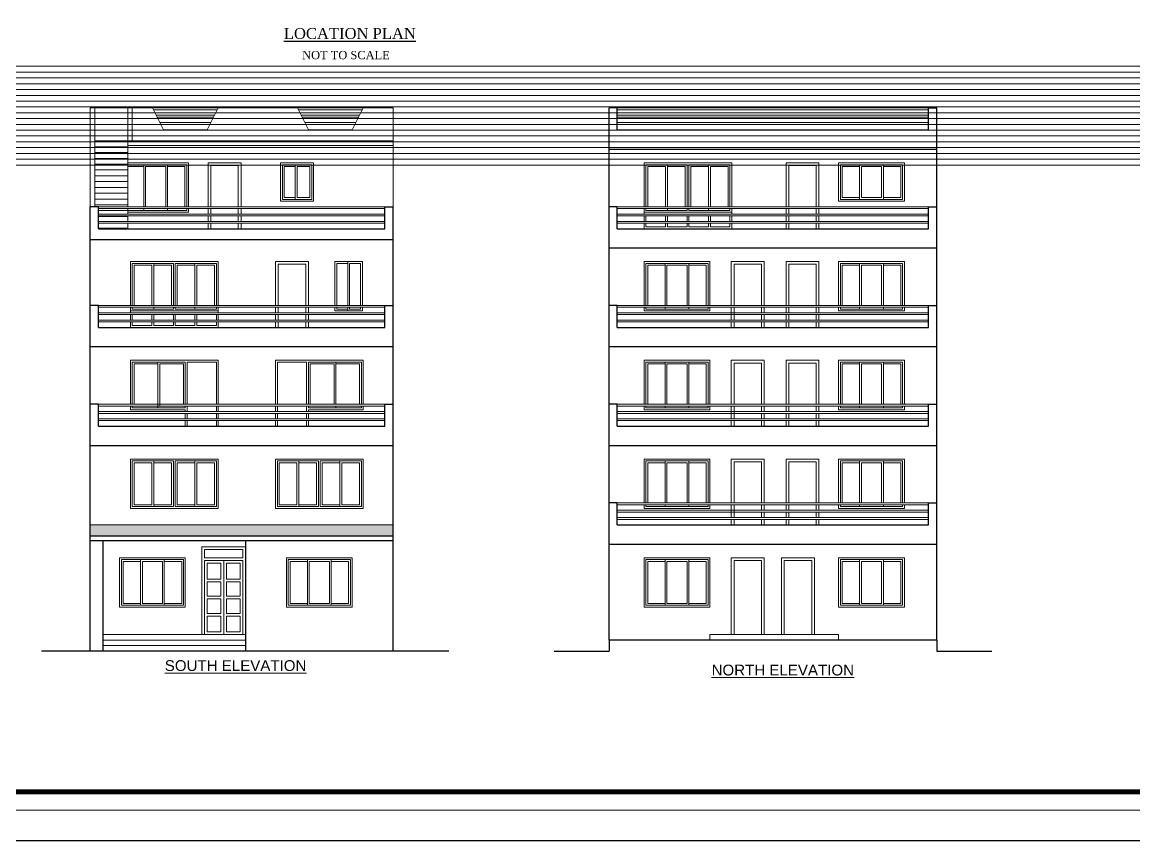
# Model space of a CAD drawing. Header units: inches. Extents: x 94382 to 101671, y 6219 to 10323.
# Drawn here: x 95262 to 96478, y 8182 to 9077 of the extents above; entities that cross this region are included whole.
import ezdxf

# ---------------------------------------------------------------- set-up
doc = ezdxf.new("R2010")
doc.units = ezdxf.units.IN
doc.header["$MEASUREMENT"] = 0
doc.layers.add('A-Hatch', color=7, linetype='Continuous')
for name, color, linetype, lineweight in [('Annotate-Bold.w', 4, 'Continuous', 18), ('DIM-2', 4, 'Continuous', 20), ('FITTING', 9, 'Continuous', 5), ('FURNT', 31, 'Continuous', 15), ('HACTH', 253, 'Continuous', 5), ('stair', 6, 'Continuous', 5), ('text', 7, 'Continuous', 5), ('wall', 240, 'Continuous', 30), ('wall light', 6, 'Continuous', 18), ('window', 130, 'Continuous', 13)]:
    doc.layers.add(name, color=color, linetype=linetype, lineweight=lineweight)
doc.styles.add('arial 1000', font='arial.ttf')
doc.styles.add('tt', font='stylu.ttf', dxfattribs={"height": 8})

msp = doc.modelspace()

# ---------------------------------------------------------------- hatches: boundary and pattern name
at = {"layer": 'A-Hatch'}
h = msp.add_hatch(dxfattribs=at)
h.set_pattern_fill('AR-RSHKE', color=256, scale=0.5)
h.set_pattern_definition([(0, (-27283.161, 1589.8135), (12.75, 6), [3, -2.5, 3.5, -1.5, 4.5, -2]), (0, (-27280.161, 1590.0635), (12.75, 6), [2.5, -9.5, 2, -3]), (0, (-27274.161, 1589.4385), (12.75, 6), [1.5, -15.5]), (90, (-27283.161, 1589.8135), (-4.25, 6), [5.75, -18.25]), (90, (-27280.161, 1589.8135), (-4.25, 6), [5.625, -18.375]), (90, (-27277.661, 1589.8135), (-4.25, 6), [5.25, -18.75]), (90, (-27274.161, 1589.4385), (-4.25, 6), [5.75, -18.25]), (90, (-27272.661, 1589.4385), (-4.25, 6), [5.75, -18.25]), (90, (-27268.161, 1589.8135), (-4.25, 6), [5.5, -18.5])])
h.paths.add_polyline_path([(95667.5, 8515.6), (95667.5, 8527.6), (95336.2, 8527.6), (95336.2, 8515.6)])

# ---------------------------------------------------------------- linework, layer by layer
at = {"color": 7, "lineweight": 30}
msp.add_lwpolyline([(94382.2, 8182.1), (94382.2, 10322.5), (97592.9, 10322.5), (97592.9, 8182.1)], close=True, dxfattribs=at)
at = {"color": 7, "lineweight": 30, "const_width": 5.35}
msp.add_lwpolyline([(97539.4, 8235.6), (97539.4, 10269), (94542.7, 10269), (94542.7, 8235.6)], close=True, dxfattribs=at)
at = {"layer": 'Annotate-Bold.w'}
for p, q in [((95394.7, 8921.6), (95394.7, 8875.6)), ((95396.7, 8919.6), (95396.7, 8875.6)), ((95418.7, 8919.6), (95418.7, 8875.6)), ((95420.7, 8921.6), (95420.7, 8875.6)), ((95465.2, 8923.6), (95501.2, 8923.6)), ((95465.2, 8923.6), (95465.2, 8875.6)), ((95468.2, 8920.6), (95498.2, 8920.6)), ((95468.2, 8920.6), (95468.2, 8875.6)), ((95498.2, 8920.6), (95498.2, 8875.6)), ((95501.2, 8923.6), (95501.2, 8875.6)), ((95965.7, 8919.6), (95965.7, 8875.6)), ((95967.7, 8921.6), (95967.7, 8875.6)), ((95989.2, 8921.6), (95989.2, 8875.6)), ((95991.2, 8921.6), (95991.2, 8875.6)), ((96012.7, 8921.6), (96012.7, 8875.6)), ((96014.7, 8919.6), (96014.7, 8875.6)), ((96178.1, 8921.6), (96178.1, 8883.6)), ((96180.1, 8919.6), (96180.1, 8885.6)), ((96202.1, 8919.6), (96202.1, 8885.6)), ((96204.1, 8921.6), (96204.1, 8883.6)), ((95394.7, 8873.6), (95394.7, 8871.6)), ((95420.7, 8873.6), (95420.7, 8871.6)), ((95465.2, 8873.6), (95465.2, 8867.6)), ((95468.2, 8873.6), (95468.2, 8867.6)), ((95498.2, 8873.6), (95498.2, 8867.6)), ((95501.2, 8873.6), (95501.2, 8867.6)), ((95967.7, 8873.6), (95967.7, 8871.6)), ((95989.2, 8873.6), (95989.2, 8871.6)), ((95991.2, 8873.6), (95991.2, 8871.6)), ((96012.7, 8873.6), (96012.7, 8871.6)), ((95465.2, 8865.6), (95465.2, 8859.6)), ((95465.2, 8857.6), (95465.2, 8851.6)), ((95468.2, 8865.6), (95468.2, 8859.6)), ((95468.2, 8857.6), (95468.2, 8851.6)), ((95498.2, 8865.6), (95498.2, 8859.6)), ((95498.2, 8857.6), (95498.2, 8851.6)), ((95501.2, 8865.6), (95501.2, 8859.6)), ((95501.2, 8857.6), (95501.2, 8851.6)), ((95965.7, 8865.6), (95965.7, 8859.6)), ((95965.7, 8857.6), (95965.7, 8853.6)), ((95967.7, 8865.6), (95967.7, 8859.6)), ((95967.7, 8857.6), (95967.7, 8853.6)), ((95989.2, 8865.6), (95989.2, 8859.6)), ((95989.2, 8857.6), (95989.2, 8853.6)), ((95991.2, 8865.6), (95991.2, 8859.6)), ((95991.2, 8857.6), (95991.2, 8853.6)), ((96012.7, 8865.6), (96012.7, 8859.6)), ((96012.7, 8857.6), (96012.7, 8853.6)), ((96014.7, 8865.6), (96014.7, 8859.6)), ((96014.7, 8857.6), (96014.7, 8853.6)), ((95403.7, 8811.6), (95403.7, 8767.6)), ((95405.7, 8813.6), (95405.7, 8767.6)), ((95427.2, 8813.6), (95427.2, 8767.6)), ((95429.2, 8813.6), (95429.2, 8767.6)), ((95450.7, 8813.6), (95450.7, 8767.6)), ((95452.7, 8811.6), (95452.7, 8767.6)), ((95538.9, 8815.6), (95538.9, 8767.6)), ((95538.9, 8815.6), (95574.9, 8815.6)), ((95541.9, 8812.6), (95541.9, 8767.6)), ((95541.9, 8812.6), (95571.9, 8812.6)), ((95571.9, 8812.6), (95571.9, 8767.6)), ((95574.9, 8815.6), (95574.9, 8767.6)), ((95603.9, 8815.6), (95603.9, 8767.6)), ((95603.9, 8815.6), (95633.9, 8815.6)), ((95605.9, 8813.6), (95605.9, 8767.6)), ((95605.9, 8813.6), (95617.9, 8813.6)), ((95617.9, 8815.6), (95617.9, 8767.6)), ((95619.9, 8813.6), (95631.9, 8813.6)), ((95619.9, 8813.6), (95619.9, 8767.6)), ((95631.9, 8813.6), (95631.9, 8767.6)), ((95633.9, 8815.6), (95633.9, 8767.6)), ((95965.2, 8813.6), (95965.2, 8767.6)), ((95967.2, 8811.6), (95967.2, 8767.6)), ((95989.2, 8811.6), (95989.2, 8767.6)), ((95991.2, 8813.6), (95991.2, 8767.6)), ((96178.1, 8813.6), (96178.1, 8767.6)), ((96180.1, 8811.6), (96180.1, 8767.6)), ((96202.1, 8811.6), (96202.1, 8767.6)), ((96204.1, 8813.6), (96204.1, 8767.6)), ((95403.7, 8757.6), (95403.7, 8751.6)), ((95405.7, 8765.6), (95405.7, 8763.6)), ((95405.7, 8757.6), (95405.7, 8751.6)), ((95427.2, 8765.6), (95427.2, 8763.6)), ((95427.2, 8757.6), (95427.2, 8751.6)), ((95429.2, 8765.6), (95429.2, 8763.6)), ((95429.2, 8757.6), (95429.2, 8751.6)), ((95450.7, 8765.6), (95450.7, 8763.6)), ((95450.7, 8757.6), (95450.7, 8751.6)), ((95452.7, 8757.6), (95452.7, 8751.6)), ((95538.9, 8765.6), (95538.9, 8759.6)), ((95538.9, 8757.6), (95538.9, 8751.6)), ((95541.9, 8765.6), (95541.9, 8759.6)), ((95541.9, 8757.6), (95541.9, 8751.6)), ((95571.9, 8765.6), (95571.9, 8759.6)), ((95571.9, 8757.6), (95571.9, 8751.6)), ((95574.9, 8765.6), (95574.9, 8759.6)), ((95574.9, 8757.6), (95574.9, 8751.6)), ((95603.9, 8765.6), (95603.9, 8761.6)), ((95603.9, 8761.6), (95633.9, 8761.6)), ((95605.9, 8765.6), (95605.9, 8763.6)), ((95605.9, 8763.6), (95617.9, 8763.6)), ((95617.9, 8765.6), (95617.9, 8761.6)), ((95619.9, 8765.6), (95619.9, 8763.6)), ((95619.9, 8763.6), (95631.9, 8763.6)), ((95631.9, 8765.6), (95631.9, 8763.6)), ((95633.9, 8765.6), (95633.9, 8761.6)), ((95965.2, 8765.6), (95965.2, 8763.6)), ((95991.2, 8765.6), (95991.2, 8763.6)), ((96178.1, 8765.6), (96178.1, 8763.6)), ((96204.1, 8765.6), (96204.1, 8763.6)), ((95403.7, 8749.6), (95403.7, 8745.6)), ((95405.7, 8749.6), (95405.7, 8745.6)), ((95427.2, 8749.6), (95427.2, 8745.6)), ((95429.2, 8749.6), (95429.2, 8745.6)), ((95450.7, 8749.6), (95450.7, 8745.6)), ((95452.7, 8749.6), (95452.7, 8745.6)), ((95538.9, 8749.6), (95538.9, 8743.6)), ((95541.9, 8749.6), (95541.9, 8743.6)), ((95571.9, 8749.6), (95571.9, 8743.6)), ((95574.9, 8749.6), (95574.9, 8743.6)), ((95410.2, 8705.6), (95410.2, 8655.6)), ((95412.2, 8703.6), (95412.2, 8657.6)), ((95602.9, 8703.6), (95602.9, 8659.6)), ((95604.9, 8705.6), (95604.9, 8659.6)), ((95965.2, 8705.6), (95965.2, 8659.6)), ((95967.2, 8703.6), (95967.2, 8659.6)), ((95989.2, 8703.6), (95989.2, 8659.6)), ((95991.2, 8705.6), (95991.2, 8659.6)), ((96178.1, 8705.6), (96178.1, 8659.6)), ((96180.1, 8703.6), (96180.1, 8659.6)), ((96202.1, 8703.6), (96202.1, 8659.6)), ((96204.1, 8705.6), (96204.1, 8659.6)), ((95604.9, 8657.6), (95604.9, 8655.6)), ((95965.2, 8657.6), (95965.2, 8655.6)), ((95991.2, 8657.6), (95991.2, 8655.6)), ((96178.1, 8657.6), (96178.1, 8655.6)), ((96204.1, 8657.6), (96204.1, 8655.6)), ((95403.7, 8595.6), (95403.7, 8549.6)), ((95405.7, 8597.6), (95405.7, 8547.6)), ((95427.2, 8597.6), (95427.2, 8547.6)), ((95429.2, 8597.6), (95429.2, 8547.6)), ((95450.7, 8597.6), (95450.7, 8547.6)), ((95452.7, 8595.6), (95452.7, 8549.6)), ((95562.4, 8595.6), (95562.4, 8549.6)), ((95564.4, 8597.6), (95564.4, 8547.6)), ((95585.9, 8597.6), (95585.9, 8547.6)), ((95587.9, 8597.6), (95587.9, 8547.6)), ((95609.4, 8597.6), (95609.4, 8547.6)), ((95611.4, 8595.6), (95611.4, 8549.6)), ((95965.2, 8597.6), (95965.2, 8551.6)), ((95967.2, 8595.6), (95967.2, 8551.6)), ((95989.2, 8595.6), (95989.2, 8551.6)), ((95991.2, 8597.6), (95991.2, 8551.6)), ((96178.1, 8597.6), (96178.1, 8551.6)), ((96180.1, 8595.6), (96180.1, 8551.6)), ((96202.1, 8595.6), (96202.1, 8551.6)), ((96204.1, 8597.6), (96204.1, 8551.6)), ((95965.2, 8549.6), (95965.2, 8547.6)), ((95991.2, 8549.6), (95991.2, 8547.6)), ((96178.1, 8549.6), (96178.1, 8547.6)), ((96204.1, 8549.6), (96204.1, 8547.6)), ((95391.2, 8489.6), (95391.2, 8439.6)), ((95393.2, 8487.6), (95393.2, 8441.6)), ((95415.2, 8487.6), (95415.2, 8441.6)), ((95417.2, 8489.6), (95417.2, 8439.6)), ((95573.8, 8489.6), (95573.8, 8439.6)), ((95575.8, 8487.6), (95575.8, 8441.6)), ((95597.8, 8487.6), (95597.8, 8441.6)), ((95599.8, 8489.6), (95599.8, 8439.6)), ((95965.2, 8489.6), (95965.2, 8439.6)), ((95967.2, 8487.6), (95967.2, 8441.6)), ((95989.2, 8487.6), (95989.2, 8441.6)), ((95991.2, 8489.6), (95991.2, 8439.6)), ((96178.1, 8489.6), (96178.1, 8439.6)), ((96180.1, 8487.6), (96180.1, 8441.6)), ((96202.1, 8487.6), (96202.1, 8441.6)), ((96204.1, 8489.6), (96204.1, 8439.6))]:
    msp.add_line(p, q, dxfattribs=at)
for points in [[(95377.2, 8923.6), (95443.7, 8923.6), (95443.7, 8875.6)], [(95377.2, 8921.6), (95441.7, 8921.6), (95441.7, 8875.6)], [(95377.2, 8919.6), (95394.7, 8919.6)], [(95396.7, 8919.6), (95418.7, 8919.6)], [(95420.7, 8919.6), (95439.7, 8919.6), (95439.7, 8875.6)], [(95560.5, 8885.6), (95548.5, 8885.6), (95548.5, 8919.6), (95560.5, 8919.6)], [(95562.5, 8919.6), (95576.5, 8919.6), (95576.5, 8885.6), (95562.5, 8885.6)], [(95942.2, 8875.6), (95942.2, 8923.6), (96038.2, 8923.6), (96038.2, 8875.6)], [(95944.2, 8875.6), (95944.2, 8921.6), (95989.2, 8921.6)], [(95965.7, 8919.6), (95946.2, 8919.6), (95946.2, 8875.6)], [(95987.2, 8875.6), (95987.2, 8919.6), (95967.7, 8919.6)], [(95991.2, 8921.6), (96036.2, 8921.6), (96036.2, 8875.6)], [(95993.2, 8875.6), (95993.2, 8919.6), (96012.7, 8919.6)], [(96014.7, 8919.6), (96034.2, 8919.6), (96034.2, 8875.6)], [(96178.1, 8885.6), (96159.1, 8885.6), (96159.1, 8919.6), (96178.1, 8919.6)], [(96180.1, 8919.6), (96202.1, 8919.6)], [(96204.1, 8919.6), (96223.1, 8919.6), (96223.1, 8885.6), (96204.1, 8885.6)], [(96202.1, 8885.6), (96180.1, 8885.6)], [(95443.7, 8873.6), (95443.7, 8869.6), (95377.2, 8869.6)], [(95441.7, 8873.6), (95441.7, 8871.6), (95377.2, 8871.6)], [(96038.2, 8873.6), (96038.2, 8869.6), (95942.2, 8869.6), (95942.2, 8873.6)], [(96038.1, 8867.6), (96038.1, 8869.6), (95942.2, 8869.6), (95942.2, 8867.6)], [(95989.2, 8871.6), (95944.2, 8871.6), (95944.2, 8873.6)], [(96036.2, 8873.6), (96036.2, 8871.6), (95991.2, 8871.6)], [(95942.2, 8865.6), (95942.2, 8859.6)], [(95942.2, 8857.6), (95942.2, 8851.6), (96038.1, 8851.6), (96038.1, 8857.6)], [(95944.2, 8865.6), (95944.2, 8859.6)], [(95944.2, 8857.6), (95944.2, 8853.6), (95965.7, 8853.6)], [(96014.7, 8853.6), (96036.1, 8853.6), (96036.1, 8857.6)], [(96036.1, 8859.6), (96036.1, 8865.6)], [(96038.1, 8859.6), (96038.1, 8865.6)], [(95967.7, 8853.6), (95989.2, 8853.6)], [(95991.2, 8853.6), (96012.7, 8853.6)], [(95380.2, 8767.6), (95380.2, 8815.6), (95476.2, 8815.6), (95476.2, 8767.6)], [(95382.2, 8767.6), (95382.2, 8813.6), (95427.2, 8813.6)], [(95403.7, 8811.6), (95384.2, 8811.6), (95384.2, 8767.6)], [(95425.2, 8767.6), (95425.2, 8811.6), (95405.7, 8811.6)], [(95429.2, 8813.6), (95474.2, 8813.6), (95474.2, 8767.6)], [(95431.2, 8767.6), (95431.2, 8811.6), (95450.7, 8811.6)], [(95452.7, 8811.6), (95472.2, 8811.6), (95472.2, 8767.6)], [(95942.2, 8767.6), (95942.2, 8815.6), (96014.2, 8815.6), (96014.2, 8767.6)], [(95944.2, 8767.6), (95944.2, 8813.6), (96012.2, 8813.6), (96012.2, 8767.6)], [(95946.2, 8767.6), (95946.2, 8811.6), (95965.2, 8811.6)], [(95967.2, 8811.6), (95989.2, 8811.6)], [(95991.2, 8811.6), (96010.2, 8811.6), (96010.2, 8767.6)], [(96155.1, 8767.6), (96155.1, 8815.6), (96227.1, 8815.6), (96227.1, 8767.6)], [(96157.1, 8767.6), (96157.1, 8813.6), (96225.1, 8813.6), (96225.1, 8767.6)], [(96159.1, 8767.6), (96159.1, 8811.6), (96178.1, 8811.6)], [(96180.1, 8811.6), (96202.1, 8811.6)], [(96204.1, 8811.6), (96223.1, 8811.6), (96223.1, 8767.6)], [(95476.2, 8765.6), (95476.2, 8761.6), (95380.2, 8761.6), (95380.2, 8765.6)], [(95476.2, 8759.6), (95476.2, 8761.6), (95380.2, 8761.6), (95380.2, 8759.6)], [(95380.2, 8757.6), (95380.2, 8751.6)], [(95427.2, 8763.6), (95382.2, 8763.6), (95382.2, 8765.6)], [(95382.2, 8757.6), (95382.2, 8751.6)], [(95474.2, 8765.6), (95474.2, 8763.6), (95429.2, 8763.6)], [(95474.2, 8751.6), (95474.2, 8757.6)], [(95476.2, 8751.6), (95476.2, 8757.6)], [(96014.2, 8765.6), (96014.2, 8761.6), (95942.2, 8761.6), (95942.2, 8765.6)], [(96012.2, 8765.6), (96012.2, 8763.6), (95944.2, 8763.6), (95944.2, 8765.6)], [(96227.1, 8765.6), (96227.1, 8761.6), (96155.1, 8761.6), (96155.1, 8765.6)], [(96225.1, 8765.6), (96225.1, 8763.6), (96157.1, 8763.6), (96157.1, 8765.6)], [(95380.2, 8749.6), (95380.2, 8743.6), (95476.2, 8743.6), (95476.2, 8749.6)], [(95382.2, 8749.6), (95382.2, 8745.6), (95403.7, 8745.6)], [(95405.7, 8745.6), (95427.2, 8745.6)], [(95429.2, 8745.6), (95450.7, 8745.6)], [(95452.7, 8745.6), (95474.2, 8745.6), (95474.2, 8749.6)], [(95380.2, 8659.6), (95380.2, 8707.6), (95476.2, 8707.6), (95476.2, 8659.6)], [(95382.2, 8659.6), (95382.2, 8705.6), (95440.2, 8705.6)], [(95384.2, 8659.6), (95384.2, 8703.6), (95410.2, 8703.6)], [(95412.2, 8703.6), (95438.2, 8703.6), (95438.2, 8659.6)], [(95440.2, 8705.6), (95440.2, 8659.6)], [(95442.2, 8705.6), (95474.2, 8705.6), (95474.2, 8659.6)], [(95442.2, 8705.6), (95442.2, 8659.6)], [(95634.9, 8659.6), (95634.9, 8707.6), (95538.9, 8707.6), (95538.9, 8659.6)], [(95572.9, 8705.6), (95540.9, 8705.6), (95540.9, 8659.6)], [(95572.9, 8705.6), (95572.9, 8659.6)], [(95632.9, 8659.6), (95632.9, 8705.6), (95574.9, 8705.6)], [(95574.9, 8705.6), (95574.9, 8659.6)], [(95602.9, 8703.6), (95576.9, 8703.6), (95576.9, 8659.6)], [(95630.9, 8659.6), (95630.9, 8703.6), (95604.9, 8703.6)], [(95942.2, 8659.6), (95942.2, 8707.6), (96014.2, 8707.6), (96014.2, 8659.6)], [(95944.2, 8659.6), (95944.2, 8705.6), (96012.2, 8705.6), (96012.2, 8659.6)], [(95946.2, 8659.6), (95946.2, 8703.6), (95965.2, 8703.6)], [(95967.2, 8703.6), (95989.2, 8703.6)], [(95991.2, 8703.6), (96010.2, 8703.6), (96010.2, 8659.6)], [(96155.1, 8659.6), (96155.1, 8707.6), (96227.1, 8707.6), (96227.1, 8659.6)], [(96157.1, 8659.6), (96157.1, 8705.6), (96225.1, 8705.6), (96225.1, 8659.6)], [(96159.1, 8659.6), (96159.1, 8703.6), (96178.1, 8703.6)], [(96180.1, 8703.6), (96202.1, 8703.6)], [(96204.1, 8703.6), (96223.1, 8703.6), (96223.1, 8659.6)], [(95440.2, 8653.6), (95380.2, 8653.6), (95380.2, 8657.6)], [(95440.2, 8655.6), (95382.2, 8655.6), (95382.2, 8657.6)], [(95440.2, 8657.6), (95440.2, 8655.6)], [(95440.2, 8653.6), (95440.2, 8651.6)], [(95440.2, 8649.6), (95440.2, 8643.6)], [(95442.2, 8657.6), (95442.2, 8651.6)], [(95442.2, 8649.6), (95442.2, 8643.6)], [(95474.2, 8657.6), (95474.2, 8651.6)], [(95474.2, 8649.6), (95474.2, 8643.6)], [(95476.2, 8657.6), (95476.2, 8651.6)], [(95476.2, 8649.6), (95476.2, 8643.6)], [(95538.9, 8657.6), (95538.9, 8651.6)], [(95538.9, 8649.6), (95538.9, 8643.6)], [(95540.9, 8657.6), (95540.9, 8651.6)], [(95540.9, 8649.6), (95540.9, 8643.6)], [(95572.9, 8657.6), (95572.9, 8651.6)], [(95572.9, 8649.6), (95572.9, 8643.6)], [(95574.9, 8653.6), (95634.9, 8653.6), (95634.9, 8657.6)], [(95574.9, 8655.6), (95632.9, 8655.6), (95632.9, 8657.6)], [(95574.9, 8657.6), (95574.9, 8655.6)], [(95574.9, 8653.6), (95574.9, 8651.6)], [(95574.9, 8649.6), (95574.9, 8643.6)], [(96014.2, 8657.6), (96014.2, 8653.6), (95942.2, 8653.6), (95942.2, 8657.6)], [(96012.2, 8657.6), (96012.2, 8655.6), (95944.2, 8655.6), (95944.2, 8657.6)], [(96227.1, 8657.6), (96227.1, 8653.6), (96155.1, 8653.6), (96155.1, 8657.6)], [(96225.1, 8657.6), (96225.1, 8655.6), (96157.1, 8655.6), (96157.1, 8657.6)], [(95440.2, 8641.6), (95440.2, 8635.6)], [(95442.2, 8641.6), (95442.2, 8635.6)], [(95474.2, 8641.6), (95474.2, 8635.6)], [(95476.2, 8641.6), (95476.2, 8635.6)], [(95538.9, 8641.6), (95538.9, 8635.6)], [(95540.9, 8641.6), (95540.9, 8635.6)], [(95572.9, 8641.6), (95572.9, 8635.6)], [(95574.9, 8641.6), (95574.9, 8635.6)], [(95942.2, 8551.6), (95942.2, 8599.6), (96014.2, 8599.6), (96014.2, 8551.6)], [(96155.1, 8551.6), (96155.1, 8599.6), (96227.1, 8599.6), (96227.1, 8551.6)], [(95427.2, 8547.6), (95382.2, 8547.6), (95382.2, 8597.6), (95427.2, 8597.6)], [(95403.7, 8595.6), (95384.2, 8595.6), (95384.2, 8549.6), (95403.7, 8549.6)], [(95405.7, 8549.6), (95425.2, 8549.6), (95425.2, 8595.6), (95405.7, 8595.6)], [(95429.2, 8597.6), (95474.2, 8597.6), (95474.2, 8547.6), (95429.2, 8547.6)], [(95450.7, 8549.6), (95431.2, 8549.6), (95431.2, 8595.6), (95450.7, 8595.6)], [(95452.7, 8595.6), (95472.2, 8595.6), (95472.2, 8549.6), (95452.7, 8549.6)], [(95585.9, 8547.6), (95540.9, 8547.6), (95540.9, 8597.6), (95585.9, 8597.6)], [(95562.4, 8595.6), (95542.9, 8595.6), (95542.9, 8549.6), (95562.4, 8549.6)], [(95564.4, 8549.6), (95583.9, 8549.6), (95583.9, 8595.6), (95564.4, 8595.6)], [(95587.9, 8597.6), (95632.9, 8597.6), (95632.9, 8547.6), (95587.9, 8547.6)], [(95609.4, 8549.6), (95589.9, 8549.6), (95589.9, 8595.6), (95609.4, 8595.6)], [(95611.4, 8595.6), (95630.9, 8595.6), (95630.9, 8549.6), (95611.4, 8549.6)], [(95944.2, 8551.6), (95944.2, 8597.6), (96012.2, 8597.6), (96012.2, 8551.6)], [(95946.2, 8551.6), (95946.2, 8595.6), (95965.2, 8595.6)], [(95967.2, 8595.6), (95989.2, 8595.6)], [(95991.2, 8595.6), (96010.2, 8595.6), (96010.2, 8551.6)], [(96157.1, 8551.6), (96157.1, 8597.6), (96225.1, 8597.6), (96225.1, 8551.6)], [(96159.1, 8551.6), (96159.1, 8595.6), (96178.1, 8595.6)], [(96180.1, 8595.6), (96202.1, 8595.6)], [(96204.1, 8595.6), (96223.1, 8595.6), (96223.1, 8551.6)], [(96014.2, 8549.6), (96014.2, 8545.6), (95942.2, 8545.6), (95942.2, 8549.6)], [(96012.2, 8549.6), (96012.2, 8547.6), (95944.2, 8547.6), (95944.2, 8549.6)], [(96227.1, 8549.6), (96227.1, 8545.6), (96155.1, 8545.6), (96155.1, 8549.6)], [(96225.1, 8549.6), (96225.1, 8547.6), (96157.1, 8547.6), (96157.1, 8549.6)], [(95391.2, 8441.6), (95372.2, 8441.6), (95372.2, 8487.6), (95391.2, 8487.6)], [(95393.2, 8487.6), (95415.2, 8487.6)], [(95417.2, 8487.6), (95436.2, 8487.6), (95436.2, 8441.6), (95417.2, 8441.6)], [(95573.8, 8441.6), (95554.8, 8441.6), (95554.8, 8487.6), (95573.8, 8487.6)], [(95575.8, 8487.6), (95597.8, 8487.6)], [(95599.8, 8487.6), (95618.8, 8487.6), (95618.8, 8441.6), (95599.8, 8441.6)], [(95965.2, 8441.6), (95946.2, 8441.6), (95946.2, 8487.6), (95965.2, 8487.6)], [(95967.2, 8487.6), (95989.2, 8487.6)], [(95991.2, 8487.6), (96010.2, 8487.6), (96010.2, 8441.6), (95991.2, 8441.6)], [(96178.1, 8441.6), (96159.1, 8441.6), (96159.1, 8487.6), (96178.1, 8487.6)], [(96180.1, 8487.6), (96202.1, 8487.6)], [(96204.1, 8487.6), (96223.1, 8487.6), (96223.1, 8441.6), (96204.1, 8441.6)], [(95415.2, 8441.6), (95393.2, 8441.6)], [(95597.8, 8441.6), (95575.8, 8441.6)], [(95989.2, 8441.6), (95967.2, 8441.6)], [(96202.1, 8441.6), (96180.1, 8441.6)]]:
    msp.add_lwpolyline(points, dxfattribs=at)
for points in [[(95544.5, 8923.6), (95580.5, 8923.6), (95580.5, 8881.6), (95544.5, 8881.6)], [(95546.5, 8921.6), (95578.5, 8921.6), (95578.5, 8883.6), (95546.5, 8883.6)], [(96155.1, 8923.6), (96227.1, 8923.6), (96227.1, 8881.6), (96155.1, 8881.6)], [(96157.1, 8921.6), (96225.1, 8921.6), (96225.1, 8883.6), (96157.1, 8883.6)], [(95380.2, 8599.6), (95476.2, 8599.6), (95476.2, 8545.6), (95380.2, 8545.6)], [(95538.9, 8599.6), (95634.9, 8599.6), (95634.9, 8545.6), (95538.9, 8545.6)], [(95368.2, 8491.6), (95440.2, 8491.6), (95440.2, 8437.6), (95368.2, 8437.6)], [(95550.8, 8491.6), (95622.8, 8491.6), (95622.8, 8437.6), (95550.8, 8437.6)], [(95942.2, 8491.6), (96014.2, 8491.6), (96014.2, 8437.6), (95942.2, 8437.6)], [(96155.1, 8491.6), (96227.1, 8491.6), (96227.1, 8437.6), (96155.1, 8437.6)], [(95370.2, 8489.6), (95438.2, 8489.6), (95438.2, 8439.6), (95370.2, 8439.6)], [(95552.8, 8489.6), (95620.8, 8489.6), (95620.8, 8439.6), (95552.8, 8439.6)], [(95944.2, 8489.6), (96012.2, 8489.6), (96012.2, 8439.6), (95944.2, 8439.6)], [(96157.1, 8489.6), (96225.1, 8489.6), (96225.1, 8439.6), (96157.1, 8439.6)]]:
    msp.add_lwpolyline(points, close=True, dxfattribs=at)
at = {"layer": 'DIM-2'}
for p in [(101510.6, 9029.2), (101510.6, 9022.9), (101510.6, 9016.5), (101510.6, 9010.1), (101510.6, 9003.8), (101510.6, 8997.4), (101510.6, 8991.1), (101510.6, 8984.7), (101510.6, 8978.4), (101510.6, 8972), (101510.6, 8965.7), (101510.6, 8959.3), (101510.6, 8953), (101510.6, 8946.6), (101510.6, 8940.3), (101510.6, 8933.9), (101510.6, 8927.6), (101510.6, 8921.2), (100526.8, 8215.5)]:
    msp.add_xline(p, (1, 0), dxfattribs=at)
at = {"layer": 'FITTING'}
msp.add_line((95341.2, 8983.6), (95377.2, 8983.6), dxfattribs=at)
at = {"layer": 'FURNT'}
for p, q in [((95506.2, 8503.6), (95458.2, 8503.6)), ((95458.2, 8407.6), (95458.2, 8503.6)), ((95503.2, 8500.6), (95461.2, 8500.6)), ((95461.2, 8491.6), (95461.2, 8500.6)), ((95503.2, 8491.6), (95461.2, 8491.6)), ((95503.2, 8500.6), (95503.2, 8491.6)), ((95503.2, 8488.6), (95461.2, 8488.6)), ((95461.2, 8407.6), (95461.2, 8488.6)), ((95479.2, 8485.6), (95464.2, 8485.6)), ((95464.2, 8468.3), (95464.2, 8485.6)), ((95479.2, 8485.6), (95479.2, 8468.3)), ((95482.2, 8488.6), (95482.2, 8407.6)), ((95500.2, 8485.6), (95485.2, 8485.6)), ((95485.2, 8485.6), (95485.2, 8468.3)), ((95500.2, 8485.6), (95500.2, 8468.3)), ((95503.2, 8488.6), (95503.2, 8407.6)), ((95464.2, 8468.3), (95479.2, 8468.3)), ((95485.2, 8468.3), (95500.2, 8468.3)), ((95464.2, 8449.6), (95464.2, 8465.3)), ((95464.2, 8465.3), (95479.2, 8465.3)), ((95479.2, 8465.3), (95479.2, 8449.6)), ((95485.2, 8465.3), (95485.2, 8449.6)), ((95485.2, 8465.3), (95500.2, 8465.3)), ((95500.2, 8465.3), (95500.2, 8449.6)), ((95464.2, 8449.6), (95479.2, 8449.6)), ((95464.2, 8430.8), (95464.2, 8446.6)), ((95464.2, 8446.6), (95479.2, 8446.6)), ((95479.2, 8446.6), (95479.2, 8430.8)), ((95485.2, 8449.6), (95500.2, 8449.6)), ((95485.2, 8446.6), (95485.2, 8430.8)), ((95485.2, 8446.6), (95500.2, 8446.6)), ((95500.2, 8446.6), (95500.2, 8430.8)), ((95464.2, 8430.8), (95479.2, 8430.8)), ((95485.2, 8430.8), (95500.2, 8430.8)), ((95464.2, 8410.6), (95464.2, 8427.8)), ((95464.2, 8427.8), (95479.2, 8427.8)), ((95479.2, 8427.8), (95479.2, 8410.6)), ((95485.2, 8427.8), (95485.2, 8410.6)), ((95485.2, 8427.8), (95500.2, 8427.8)), ((95500.2, 8427.8), (95500.2, 8410.6)), ((95479.2, 8410.6), (95464.2, 8410.6)), ((95500.2, 8410.6), (95485.2, 8410.6))]:
    msp.add_line(p, q, dxfattribs=at)
at = {"layer": 'HACTH'}
msp.add_line((95336.2, 8527.6), (95667.5, 8527.6), dxfattribs=at)
at = {"layer": 'stair'}
for p, q in [((95377.2, 8947.6), (95341.2, 8947.6)), ((95377.2, 8941.2), (95341.2, 8941.2)), ((95377.2, 8934.9), (95341.2, 8934.9)), ((95377.2, 8928.5), (95341.2, 8928.5)), ((95377.2, 8922.2), (95341.2, 8922.2)), ((95377.2, 8915.8), (95341.2, 8915.8)), ((95377.2, 8909.4), (95341.2, 8909.4)), ((95377.2, 8903.1), (95341.2, 8903.1)), ((95377.2, 8896.7), (95341.2, 8896.7)), ((95377.2, 8890.4), (95341.2, 8890.4)), ((95377.2, 8884), (95341.2, 8884)), ((95377.2, 8877.7), (95341.2, 8877.7)), ((95377.2, 8871.3), (95345.2, 8871.3)), ((95377.2, 8865), (95345.2, 8865)), ((95377.2, 8852.3), (95345.2, 8852.3)), ((95506.2, 8407.6), (95350.2, 8407.6)), ((96014.2, 8407.6), (96155.1, 8407.6)), ((96014.2, 8407.6), (96014.2, 8401.6)), ((96155.1, 8407.6), (96155.1, 8401.6)), ((95506.2, 8401.6), (95350.2, 8401.6)), ((95506.2, 8395.6), (95350.2, 8395.6))]:
    msp.add_line(p, q, dxfattribs=at)
at = {"layer": 'text'}
for p, q in [((95404.2, 8983.6), (95634.9, 8983.6)), ((95405.2, 8981.6), (95475.2, 8981.6)), ((95563.9, 8981.6), (95633.9, 8981.6)), ((95912.9, 8983.6), (96253.6, 8983.6)), ((95912.9, 8981.6), (96253.6, 8981.6)), ((95408.2, 8975.6), (95472.2, 8975.6)), ((95409.2, 8973.6), (95471.2, 8973.6)), ((95409.2, 8973.6), (95471.2, 8973.6)), ((95412.2, 8967.6), (95468.2, 8967.6)), ((95413.2, 8965.6), (95467.2, 8965.6)), ((95413.2, 8965.6), (95467.2, 8965.6)), ((95566.9, 8975.6), (95630.9, 8975.6)), ((95567.9, 8973.6), (95629.9, 8973.6)), ((95567.9, 8973.6), (95629.9, 8973.6)), ((95570.9, 8967.6), (95626.9, 8967.6)), ((95571.9, 8965.6), (95625.9, 8965.6)), ((95571.9, 8965.6), (95625.9, 8965.6)), ((95912.9, 8975.6), (96253.6, 8975.6)), ((95912.9, 8973.6), (96253.6, 8973.6)), ((95912.9, 8973.6), (96253.6, 8973.6)), ((95912.9, 8967.6), (96253.6, 8967.6)), ((95912.9, 8965.6), (96253.6, 8965.6)), ((95912.9, 8965.6), (96253.6, 8965.6)), ((95341.2, 8875.6), (95662.5, 8875.6)), ((95345.2, 8873.6), (95658.5, 8873.6)), ((95345.2, 8867.6), (95658.5, 8867.6)), ((95912.9, 8875.6), (96253.6, 8875.6)), ((95912.9, 8873.6), (96253.6, 8873.6)), ((95912.9, 8867.6), (96253.6, 8867.6)), ((95345.2, 8865.6), (95658.5, 8865.6)), ((95345.2, 8865.6), (95658.5, 8865.6)), ((95345.2, 8859.6), (95658.5, 8859.6)), ((95345.2, 8857.6), (95658.5, 8857.6)), ((95345.2, 8857.6), (95658.5, 8857.6)), ((95912.9, 8865.6), (96253.6, 8865.6)), ((95912.9, 8865.6), (96253.6, 8865.6)), ((95912.9, 8859.6), (96253.6, 8859.6)), ((95912.9, 8857.6), (96253.6, 8857.6)), ((95912.9, 8857.6), (96253.6, 8857.6)), ((95345.2, 8767.6), (95662.5, 8767.6)), ((95345.2, 8765.6), (95658.5, 8765.6)), ((95345.2, 8759.6), (95658.5, 8759.6)), ((95345.2, 8757.6), (95658.5, 8757.6)), ((95345.2, 8757.6), (95658.5, 8757.6)), ((95912.9, 8767.6), (96253.6, 8767.6)), ((95912.9, 8765.6), (96253.6, 8765.6)), ((95912.9, 8759.6), (96253.6, 8759.6)), ((95912.9, 8757.6), (96253.6, 8757.6)), ((95912.9, 8757.6), (96253.6, 8757.6)), ((95345.2, 8751.6), (95658.5, 8751.6)), ((95345.2, 8749.6), (95658.5, 8749.6)), ((95345.2, 8749.6), (95658.5, 8749.6)), ((95912.9, 8751.6), (96253.6, 8751.6)), ((95912.9, 8749.6), (96253.6, 8749.6)), ((95912.9, 8749.6), (96253.6, 8749.6)), ((95345.2, 8659.6), (95658.5, 8659.6)), ((95345.2, 8657.6), (95658.5, 8657.6)), ((95345.2, 8651.6), (95658.5, 8651.6)), ((95345.2, 8649.6), (95658.5, 8649.6)), ((95345.2, 8649.6), (95658.5, 8649.6)), ((95912.9, 8659.6), (96253.6, 8659.6)), ((95912.9, 8657.6), (96253.6, 8657.6)), ((95912.9, 8651.6), (96253.6, 8651.6)), ((95912.9, 8649.6), (96253.6, 8649.6)), ((95912.9, 8649.6), (96253.6, 8649.6)), ((95345.2, 8643.6), (95658.5, 8643.6)), ((95345.2, 8641.6), (95658.5, 8641.6)), ((95345.2, 8641.6), (95658.5, 8641.6)), ((95912.9, 8643.6), (96253.6, 8643.6)), ((95912.9, 8641.6), (96253.6, 8641.6)), ((95912.9, 8641.6), (96253.6, 8641.6)), ((95912.9, 8551.6), (96253.6, 8551.6)), ((95912.9, 8549.6), (96253.6, 8549.6)), ((95912.9, 8543.6), (96253.6, 8543.6)), ((95912.9, 8541.6), (96253.6, 8541.6)), ((95912.9, 8541.6), (96253.6, 8541.6)), ((95912.9, 8535.6), (96253.6, 8535.6)), ((95912.9, 8533.6), (96253.6, 8533.6)), ((95912.9, 8533.6), (96253.6, 8533.6))]:
    msp.add_line(p, q, dxfattribs=at)
at = {"layer": 'wall'}
for p, q in [((95903.9, 8401.6), (95903.9, 8983.6)), ((95912.9, 8983.6), (95903.9, 8983.6)), ((95912.9, 8959.6), (95912.9, 8983.6)), ((96253.6, 8959.6), (96253.6, 8983.6)), ((96253.6, 8983.6), (96262.6, 8983.6)), ((96262.6, 8401.6), (96262.6, 8983.6)), ((95912.9, 8959.6), (96253.6, 8959.6)), ((95903.9, 8938.6), (96262.6, 8938.6)), ((95336.2, 8389.6), (95336.2, 8875.6)), ((95345.2, 8875.6), (95336.2, 8875.6)), ((95345.2, 8875.6), (95336.2, 8875.6)), ((95345.2, 8851.6), (95345.2, 8875.6)), ((95345.2, 8851.6), (95345.2, 8875.6)), ((95658.5, 8851.6), (95658.5, 8875.6)), ((95658.5, 8875.6), (95667.5, 8875.6)), ((95667.5, 8389.6), (95667.5, 8875.6)), ((95912.9, 8875.6), (95903.9, 8875.6)), ((95912.9, 8851.6), (95912.9, 8875.6)), ((96253.6, 8851.6), (96253.6, 8875.6)), ((96253.6, 8875.6), (96262.6, 8875.6)), ((95345.2, 8851.6), (95658.5, 8851.6)), ((95345.2, 8851.6), (95658.5, 8851.6)), ((95912.9, 8851.6), (96253.6, 8851.6)), ((95336.2, 8839.6), (95667.5, 8839.6)), ((95903.9, 8830.6), (96262.6, 8830.6)), ((95345.2, 8767.6), (95336.2, 8767.6)), ((95345.2, 8743.6), (95345.2, 8767.6)), ((95345.2, 8743.6), (95345.2, 8767.6)), ((95658.5, 8743.6), (95658.5, 8767.6)), ((95658.5, 8767.6), (95667.5, 8767.6)), ((95912.9, 8767.6), (95903.9, 8767.6)), ((95912.9, 8743.6), (95912.9, 8767.6)), ((96253.6, 8743.6), (96253.6, 8767.6)), ((96253.6, 8767.6), (96262.6, 8767.6)), ((95345.2, 8743.6), (95658.5, 8743.6)), ((95912.9, 8743.6), (96253.6, 8743.6)), ((95336.2, 8722.6), (95667.5, 8722.6)), ((95903.9, 8722.6), (96262.6, 8722.6)), ((95345.2, 8659.6), (95336.2, 8659.6)), ((95345.2, 8635.6), (95345.2, 8659.6)), ((95345.2, 8635.6), (95345.2, 8659.6)), ((95658.5, 8635.6), (95658.5, 8659.6)), ((95658.5, 8659.6), (95667.5, 8659.6)), ((95912.9, 8659.6), (95903.9, 8659.6)), ((95912.9, 8635.6), (95912.9, 8659.6)), ((96253.6, 8635.6), (96253.6, 8659.6)), ((96253.6, 8659.6), (96262.6, 8659.6)), ((95345.2, 8635.6), (95658.5, 8635.6)), ((95912.9, 8635.6), (96253.6, 8635.6)), ((95336.2, 8614.6), (95667.5, 8614.6)), ((95903.9, 8614.6), (96262.6, 8614.6)), ((95912.9, 8551.6), (95903.9, 8551.6)), ((95912.9, 8527.6), (95912.9, 8551.6)), ((96253.6, 8527.6), (96253.6, 8551.6)), ((96253.6, 8551.6), (96262.6, 8551.6)), ((95912.9, 8527.6), (96253.6, 8527.6)), ((95336.2, 8515.6), (95667.5, 8515.6)), ((95336.2, 8510.6), (95667.5, 8510.6)), ((95350.2, 8389.6), (95350.2, 8510.6)), ((95506.2, 8510.6), (95506.2, 8389.6)), ((95903.9, 8506.6), (96262.6, 8506.6)), ((96262.6, 8401.6), (95903.9, 8401.6)), ((95903.9, 8401.6), (95903.9, 8389.6)), ((96262.6, 8401.6), (96262.6, 8389.6)), ((95728.4, 8389.6), (95282.7, 8389.6)), ((95843.9, 8389.6), (95903.9, 8389.6)), ((96262.6, 8389.6), (96322.6, 8389.6))]:
    msp.add_line(p, q, dxfattribs=at)
at = {"layer": 'wall light'}
for p, q in [((95336.2, 8983.6), (95341.2, 8983.6)), ((95336.2, 8875.6), (95336.2, 8983.6)), ((95341.2, 8875.6), (95341.2, 8983.6)), ((95377.2, 8983.6), (95404.2, 8983.6)), ((95377.2, 8875.6), (95377.2, 8983.6)), ((95382.2, 8947.6), (95382.2, 8983.6)), ((95476.2, 8983.6), (95562.9, 8983.6)), ((95634.9, 8983.6), (95667.5, 8983.6)), ((95667.5, 8875.6), (95667.5, 8983.6)), ((95416.2, 8959.6), (95464.2, 8959.6)), ((95574.9, 8959.6), (95622.9, 8959.6)), ((95377.2, 8947.6), (95667.5, 8947.6)), ((95377.2, 8942.6), (95667.5, 8942.6)), ((95377.2, 8867.6), (95377.2, 8873.6)), ((95377.2, 8859.6), (95377.2, 8865.6)), ((95377.2, 8851.6), (95377.2, 8857.6))]:
    msp.add_line(p, q, dxfattribs=at)
for points in [[(95416.2, 8959.6), (95404.2, 8983.6)], [(95464.2, 8959.6), (95476.2, 8983.6)], [(95574.9, 8959.6), (95562.9, 8983.6)], [(95622.9, 8959.6), (95634.9, 8983.6)]]:
    msp.add_lwpolyline(points, dxfattribs=at)
at = {"layer": 'window'}
for p, q in [((95560.5, 8921.6), (95560.5, 8883.6)), ((95562.5, 8919.6), (95562.5, 8885.6)), ((96097.6, 8923.6), (96097.6, 8875.6)), ((96097.6, 8923.6), (96133.6, 8923.6)), ((96100.6, 8920.6), (96100.6, 8875.6)), ((96100.6, 8920.6), (96130.6, 8920.6)), ((96130.6, 8920.6), (96130.6, 8875.6)), ((96133.6, 8923.6), (96133.6, 8875.6)), ((96097.6, 8873.6), (96097.6, 8867.6)), ((96100.6, 8873.6), (96100.6, 8867.6)), ((96130.6, 8873.6), (96130.6, 8867.6)), ((96133.6, 8873.6), (96133.6, 8867.6)), ((96097.6, 8865.6), (96097.6, 8859.6)), ((96097.6, 8857.6), (96097.6, 8851.6)), ((96100.6, 8865.6), (96100.6, 8859.6)), ((96100.6, 8857.6), (96100.6, 8851.6)), ((96130.6, 8865.6), (96130.6, 8859.6)), ((96130.6, 8857.6), (96130.6, 8851.6)), ((96133.6, 8865.6), (96133.6, 8859.6)), ((96133.6, 8857.6), (96133.6, 8851.6)), ((96037.6, 8815.6), (96037.6, 8767.6)), ((96037.6, 8815.6), (96073.6, 8815.6)), ((96040.6, 8812.6), (96040.6, 8767.6)), ((96040.6, 8812.6), (96070.6, 8812.6)), ((96070.6, 8812.6), (96070.6, 8767.6)), ((96073.6, 8815.6), (96073.6, 8767.6)), ((96097.6, 8815.6), (96097.6, 8767.6)), ((96097.6, 8815.6), (96133.6, 8815.6)), ((96100.6, 8812.6), (96100.6, 8767.6)), ((96100.6, 8812.6), (96130.6, 8812.6)), ((96130.6, 8812.6), (96130.6, 8767.6)), ((96133.6, 8815.6), (96133.6, 8767.6)), ((96037.6, 8765.6), (96037.6, 8751.6)), ((96040.6, 8765.6), (96040.6, 8751.6)), ((96070.6, 8765.6), (96070.6, 8759.6)), ((96070.6, 8757.6), (96070.6, 8751.6)), ((96073.6, 8765.6), (96073.6, 8759.6)), ((96073.6, 8757.6), (96073.6, 8751.6)), ((96097.6, 8765.6), (96097.6, 8759.6)), ((96097.6, 8757.6), (96097.6, 8751.6)), ((96100.6, 8765.6), (96100.6, 8759.6)), ((96100.6, 8757.6), (96100.6, 8751.6)), ((96130.6, 8765.6), (96130.6, 8759.6)), ((96130.6, 8757.6), (96130.6, 8751.6)), ((96133.6, 8765.6), (96133.6, 8759.6)), ((96133.6, 8757.6), (96133.6, 8751.6)), ((96037.6, 8749.6), (96037.6, 8743.6)), ((96040.6, 8749.6), (96040.6, 8743.6)), ((96070.6, 8749.6), (96070.6, 8743.6)), ((96073.6, 8749.6), (96073.6, 8743.6)), ((96097.6, 8749.6), (96097.6, 8743.6)), ((96100.6, 8749.6), (96100.6, 8743.6)), ((96130.6, 8749.6), (96130.6, 8743.6)), ((96133.6, 8749.6), (96133.6, 8743.6)), ((96037.6, 8707.6), (96037.6, 8659.6)), ((96037.6, 8707.6), (96073.6, 8707.6)), ((96040.6, 8704.6), (96040.6, 8659.6)), ((96040.6, 8704.6), (96070.6, 8704.6)), ((96070.6, 8704.6), (96070.6, 8659.6)), ((96073.6, 8707.6), (96073.6, 8659.6)), ((96097.6, 8707.6), (96097.6, 8659.6)), ((96097.6, 8707.6), (96133.6, 8707.6)), ((96100.6, 8704.6), (96100.6, 8659.6)), ((96100.6, 8704.6), (96130.6, 8704.6)), ((96130.6, 8704.6), (96130.6, 8659.6)), ((96133.6, 8707.6), (96133.6, 8659.6)), ((96037.6, 8657.6), (96037.6, 8643.6)), ((96040.6, 8657.6), (96040.6, 8643.6)), ((96070.6, 8657.6), (96070.6, 8651.6)), ((96070.6, 8649.6), (96070.6, 8643.6)), ((96073.6, 8657.6), (96073.6, 8651.6)), ((96073.6, 8649.6), (96073.6, 8643.6)), ((96097.6, 8657.6), (96097.6, 8651.6)), ((96097.6, 8649.6), (96097.6, 8643.6)), ((96100.6, 8657.6), (96100.6, 8651.6)), ((96100.6, 8649.6), (96100.6, 8643.6)), ((96130.6, 8657.6), (96130.6, 8651.6)), ((96130.6, 8649.6), (96130.6, 8643.6)), ((96133.6, 8657.6), (96133.6, 8651.6)), ((96133.6, 8649.6), (96133.6, 8643.6)), ((96037.6, 8641.6), (96037.6, 8635.6)), ((96040.6, 8641.6), (96040.6, 8635.6)), ((96070.6, 8641.6), (96070.6, 8635.6)), ((96073.6, 8641.6), (96073.6, 8635.6)), ((96097.6, 8641.6), (96097.6, 8635.6)), ((96100.6, 8641.6), (96100.6, 8635.6)), ((96130.6, 8641.6), (96130.6, 8635.6)), ((96133.6, 8641.6), (96133.6, 8635.6)), ((96037.6, 8599.6), (96037.6, 8551.6)), ((96037.6, 8599.6), (96073.6, 8599.6)), ((96073.6, 8599.6), (96073.6, 8551.6)), ((96097.6, 8599.6), (96097.6, 8551.6)), ((96097.6, 8599.6), (96133.6, 8599.6)), ((96133.6, 8599.6), (96133.6, 8551.6)), ((96040.6, 8596.6), (96040.6, 8551.6)), ((96040.6, 8596.6), (96070.6, 8596.6)), ((96070.6, 8596.6), (96070.6, 8551.6)), ((96100.6, 8596.6), (96100.6, 8551.6)), ((96100.6, 8596.6), (96130.6, 8596.6)), ((96130.6, 8596.6), (96130.6, 8551.6)), ((96037.6, 8549.6), (96037.6, 8535.6)), ((96040.6, 8549.6), (96040.6, 8535.6)), ((96070.6, 8549.6), (96070.6, 8543.6)), ((96070.6, 8541.6), (96070.6, 8535.6)), ((96073.6, 8549.6), (96073.6, 8543.6)), ((96073.6, 8541.6), (96073.6, 8535.6)), ((96097.6, 8549.6), (96097.6, 8543.6)), ((96097.6, 8541.6), (96097.6, 8535.6)), ((96100.6, 8549.6), (96100.6, 8543.6)), ((96100.6, 8541.6), (96100.6, 8535.6)), ((96130.6, 8549.6), (96130.6, 8543.6)), ((96130.6, 8541.6), (96130.6, 8535.6)), ((96133.6, 8549.6), (96133.6, 8543.6)), ((96133.6, 8541.6), (96133.6, 8535.6)), ((96037.6, 8533.6), (96037.6, 8527.6)), ((96040.6, 8533.6), (96040.6, 8527.6)), ((96070.6, 8533.6), (96070.6, 8527.6)), ((96073.6, 8533.6), (96073.6, 8527.6)), ((96097.6, 8533.6), (96097.6, 8527.6)), ((96100.6, 8533.6), (96100.6, 8527.6)), ((96130.6, 8533.6), (96130.6, 8527.6)), ((96133.6, 8533.6), (96133.6, 8527.6)), ((96037.6, 8491.6), (96037.6, 8407.6)), ((96037.6, 8491.6), (96073.6, 8491.6)), ((96073.6, 8491.6), (96073.6, 8407.6)), ((96092.6, 8491.6), (96092.6, 8407.6)), ((96092.6, 8491.6), (96128.6, 8491.6)), ((96128.6, 8491.6), (96128.6, 8407.6)), ((96040.6, 8488.6), (96040.6, 8407.6)), ((96040.6, 8488.6), (96070.6, 8488.6)), ((96070.6, 8488.6), (96070.6, 8407.6)), ((96095.6, 8488.6), (96095.6, 8407.6)), ((96095.6, 8488.6), (96125.6, 8488.6)), ((96125.6, 8488.6), (96125.6, 8407.6))]:
    msp.add_line(p, q, dxfattribs=at)

# ---------------------------------------------------------------- texts
at = {"ltscale": 0.5, "attachment_point": 1, "style": 'tt'}
for s, insert, char_height, width in [('{\\fTimes New Roman|b0|i0|c0|p18;\\L\\C4;LOCATION PLAN}', (95548, 9071.1), 12, 355.6), ('{\\fTimes New Roman|b0|i0|c0|p18;\\C4;NOT TO SCALE}', (95568, 9046), 9, 257.599)]:
    msp.add_mtext(s, dxfattribs=dict(at, insert=insert, char_height=char_height, width=width))
at = {"layer": 'text', "char_height": 11.811, "width": 316.032, "attachment_point": 5, "style": 'arial 1000'}
for s, insert in [('{\\LSOUTH ELEVATION}', (95495.2, 8373.6)), ('{\\LNORTH ELEVATION}', (96094, 8368.7))]:
    msp.add_mtext(s, dxfattribs=dict(at, insert=insert))

doc.saveas('drawing.dxf')
